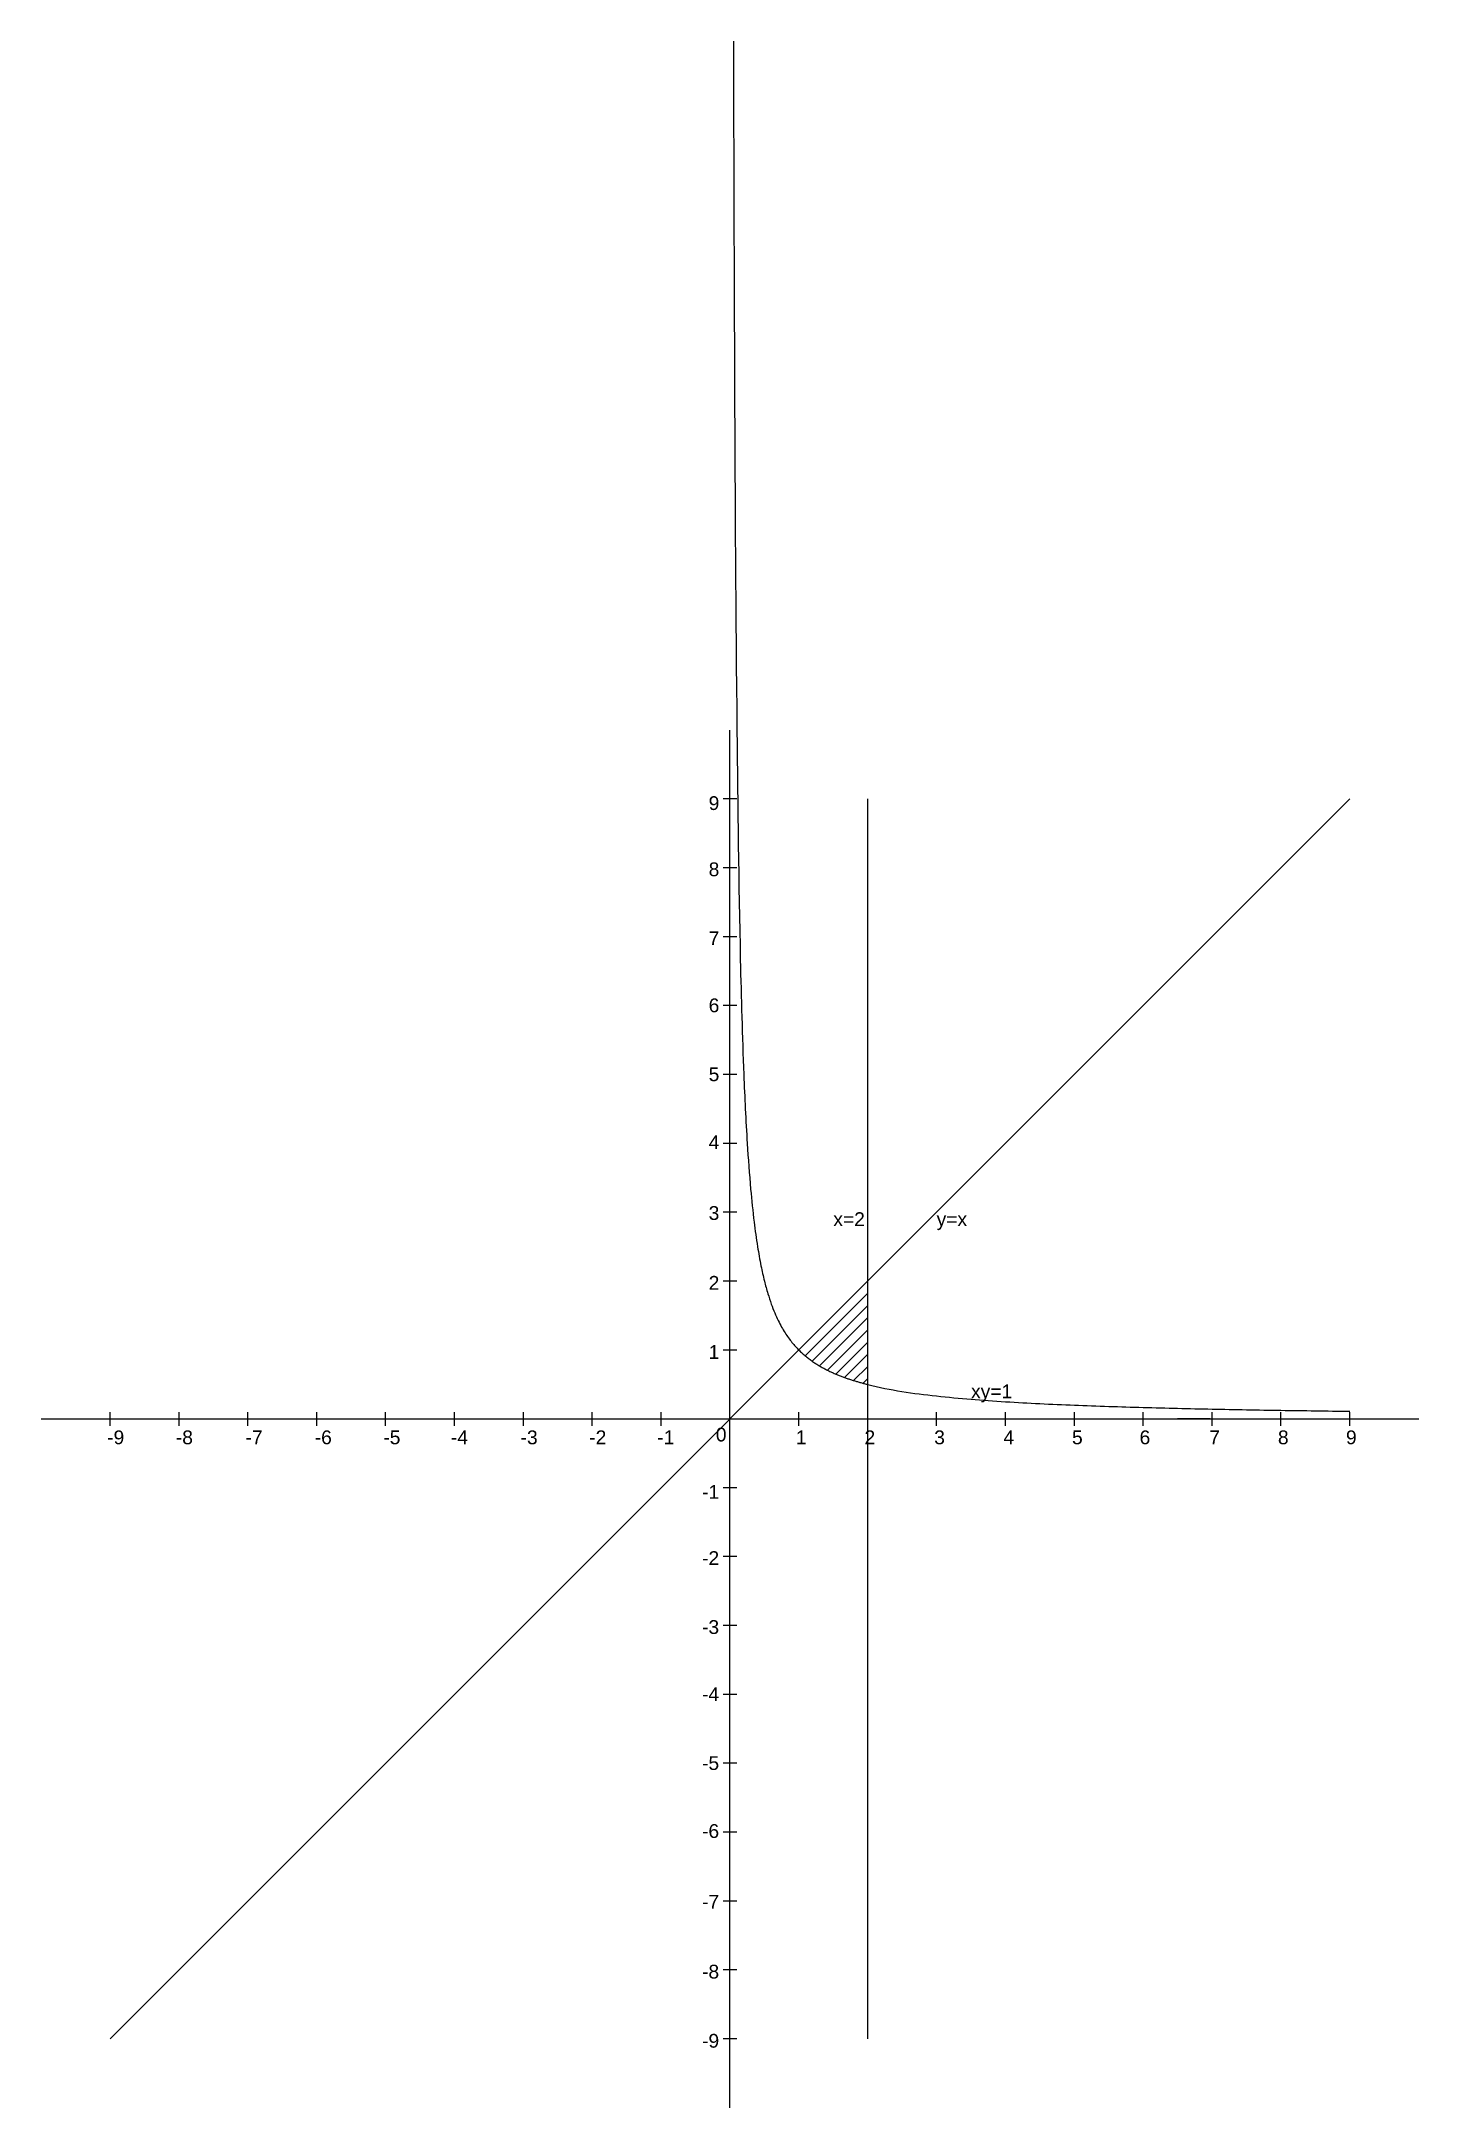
# Model space of a CAD drawing. Header units: inches. Extents: x -10 to 10, y -10 to 20.
import ezdxf

# ---------------------------------------------------------------- set-up
doc = ezdxf.new("R2010")
doc.units = ezdxf.units.IN
doc.header["$MEASUREMENT"] = 0
doc.styles.get("Standard").update_dxf_attribs({"font": 'arial.ttf'})

# ---------------------------------------------------------------- blocks, each defined once
blk = doc.blocks.new('*U9')
blk.add_line((1, -0.1), (1, 0.1))
blk = doc.blocks.new('*U10')
at = {"color": 0, "linetype": 'ByBlock', "lineweight": -2, "transparency": 16777216, "extrusion": (0, -1, -2.22045e-16)}
for p in [(0, 0), (1, 0), (2, 0), (3, 0), (4, 0), (5, 0), (6, 0), (7, 0), (8, 0)]:
    blk.add_blockref('*U9', p, dxfattribs=at)
blk = doc.blocks.new('*U11')
blk.add_line((1, -0.1), (1, 0.1))
blk = doc.blocks.new('*U12')
at = {"color": 0, "linetype": 'ByBlock', "lineweight": -2, "transparency": 16777216, "extrusion": (0, -1, -2.22045e-16)}
for p in [(0, 0), (1, 0), (2, 0), (3, 0), (4, 0), (5, 0), (6, 0), (7, 0), (8, 0)]:
    blk.add_blockref('*U11', p, dxfattribs=at)
blk = doc.blocks.new('*U13')
blk.add_line((1, -0.1), (1, 0.1))
blk = doc.blocks.new('*U14')
at = {"color": 0, "linetype": 'ByBlock', "lineweight": -2, "transparency": 16777216, "extrusion": (0, -1, -2.22045e-16)}
for p in [(0, 0), (1, 0), (2, 0), (3, 0), (4, 0), (5, 0), (6, 0), (7, 0), (8, 0)]:
    blk.add_blockref('*U13', p, dxfattribs=at)
blk = doc.blocks.new('*U15')
blk.add_line((1, -0.1), (1, 0.1))
blk = doc.blocks.new('*U16')
at = {"color": 0, "linetype": 'ByBlock', "lineweight": -2, "transparency": 16777216, "extrusion": (0, -1, -2.22045e-16)}
for p in [(-10, 0), (-9, 0), (-8, 0), (-7, 0), (-6, 0), (-5, 0), (-4, 0), (-3, 0), (-2, 0)]:
    blk.add_blockref('*U15', p, dxfattribs=at)

msp = doc.modelspace()

# ---------------------------------------------------------------- hatches: boundary and pattern name
h = msp.add_hatch()
h.set_pattern_fill('ANSI31', color=256)
edge = h.paths.add_edge_path()
edge.add_line((2, 2), (1, 1))
edge.add_spline(control_points=[(1, 1), (1.016, 0.984), (1.049, 0.953), (1.099, 0.909), (1.149, 0.87), (1.199, 0.833), (1.249, 0.8), (1.3, 0.769), (1.35, 0.741), (1.4, 0.714), (1.45, 0.69), (1.5, 0.667), (1.55, 0.645), (1.6, 0.625), (1.65, 0.606), (1.7, 0.588), (1.75, 0.571), (1.8, 0.555), (1.85, 0.54), (1.9, 0.526), (1.95, 0.513), (1.983, 0.504), (2, 0.5)], knot_values=[19.152446, 19.152446, 19.152446, 19.152446, 19.221494, 19.28763, 19.351366, 19.413114, 19.473206, 19.531915, 19.589463, 19.64603, 19.701767, 19.756799, 19.811228, 19.865139, 19.918606, 19.971689, 20.024438, 20.076897, 20.129103, 20.181087, 20.232876, 20.284493, 20.284493, 20.284493, 20.284493], degree=3, periodic=0)
edge.add_line((2, 0.5), (2, 2))

# ---------------------------------------------------------------- linework, layer by layer
for p, q in [((0, 0), (0, 10)), ((-9, -9), (9, 9)), ((2, -9), (2, 9)), ((-10, 0), (0, 0)), ((0, 0), (10, 0)), ((0, -10), (0, 0))]:
    msp.add_line(p, q)
msp.add_spline([(0.05, 20), (0.1, 10), (0.15, 6.667), (0.2, 5), (0.25, 4), (0.3, 3.333), (0.35, 2.857), (0.4, 2.5), (0.45, 2.222), (0.5, 2), (0.55, 1.818), (0.6, 1.667), (0.65, 1.538), (0.7, 1.429), (0.75, 1.333), (0.8, 1.25), (0.85, 1.176), (0.9, 1.111), (0.95, 1.053), (1, 1), (1.05, 0.952), (1.1, 0.909), (1.15, 0.87), (1.2, 0.833), (1.25, 0.8), (1.3, 0.769), (1.35, 0.741), (1.4, 0.714), (1.45, 0.69), (1.5, 0.667), (1.55, 0.645), (1.6, 0.625), (1.65, 0.606), (1.7, 0.588), (1.75, 0.571), (1.8, 0.556), (1.85, 0.541), (1.9, 0.526), (1.95, 0.513), (2, 0.5), (3, 0.333), (4, 0.25), (5, 0.2), (6, 0.167), (7, 0.143), (8, 0.125), (9, 0.111)], degree=3)
msp.add_open_spline([(6.973, 0, -9.575), (5.661, 0, -7.317), (7.958, 0, -8.56)], degree=2)

# ---------------------------------------------------------------- block references
at = {"extrusion": (-1, 6.12323e-17, -2.22045e-16), "rotation": 180}
for name, p in [('*U12', (0, 0)), ('*U14', (10, 0))]:
    msp.add_blockref(name, p, dxfattribs=at)
at = {"extrusion": (0, 1, -2.22045e-16), "rotation": 180}
for name in ['*U16', '*U10']:
    msp.add_blockref(name, (0, 0), dxfattribs=at)

# ---------------------------------------------------------------- texts
at = {"char_height": 0.2, "attachment_point": 1}
for s, width, insert in [('9', 0.2, (-0.31, 9.04)), ('8', 0.2, (-0.31, 8.079)), ('7', 0.2, (-0.31, 7.078)), ('6', 0.2, (-0.31, 6.104)), ('5', 0.2, (-0.31, 5.103)), ('4', 0.2, (-0.31, 4.116)), ('3', 0.2, (-0.31, 3.089)), ('x=2', 0.5, (1.5, 3)), ('y=x', 0.5, (3, 3)), ('2', 0.2, (-0.31, 2.075)), ('1', 0.2, (-0.31, 1.071)), ('xy=1', 0.5, (3.5, 0.5)), ('-9', 0.2, (-9.044, -0.168)), ('-8', 0.2, (-8.047, -0.168)), ('-7', 0.2, (-7.035, -0.168)), ('-6', 0.2, (-6.03, -0.168)), ('-5', 0.2, (-5.034, -0.168)), ('-4', 0.2, (-4.053, -0.168)), ('-3', 0.2, (-3.041, -0.168)), ('-2', 0.2, (-2.044, -0.168)), ('-1', 0.2, (-1.056, -0.168)), ('0', 0.36064, (-0.206, -0.127)), ('1', 0.2, (0.956, -0.168)), ('2', 0.2, (1.953, -0.168)), ('3', 0.2, (2.965, -0.168)), ('4', 0.2, (3.97, -0.168)), ('5', 0.2, (4.966, -0.168)), ('6', 0.2, (5.947, -0.168)), ('7', 0.2, (6.959, -0.168)), ('8', 0.2, (7.956, -0.168)), ('9', 0.2, (8.944, -0.168)), ('-1', 0.2, (-0.406, -0.96)), ('-2', 0.2, (-0.406, -1.921)), ('-3', 0.2, (-0.406, -2.922)), ('-4', 0.2, (-0.406, -3.896)), ('-5', 0.2, (-0.406, -4.897)), ('-6', 0.2, (-0.406, -5.884)), ('-7', 0.2, (-0.406, -6.911)), ('-8', 0.2, (-0.406, -7.925)), ('-9', 0.2, (-0.406, -8.929))]:
    msp.add_mtext_dynamic_manual_height_columns(s, width=width, gutter_width=1, heights=[0], dxfattribs=dict(at, insert=insert))

doc.saveas('drawing.dxf')
